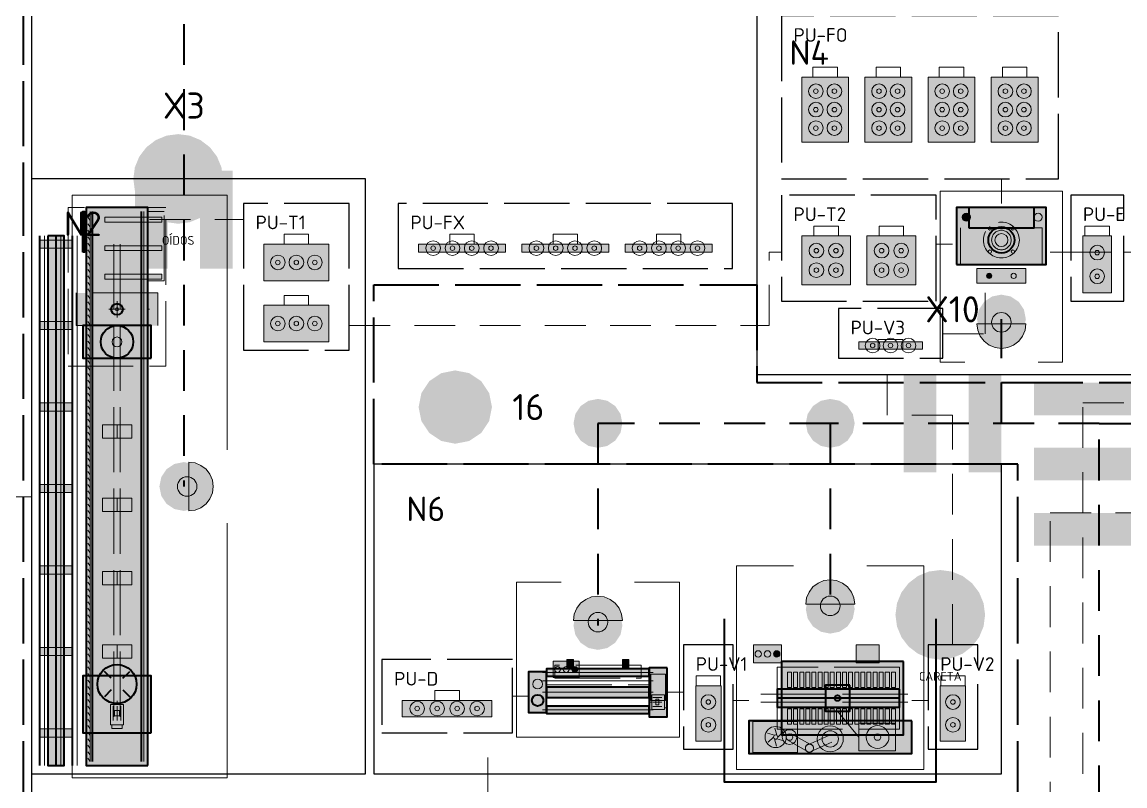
# Model space of a CAD drawing. Header units: millimetres. Extents: x 0 to 1189, y 0 to 841.
# Drawn here: x 357.9 to 425.6, y 630.2 to 677.1 of the extents above; entities that cross this region are included whole.
import ezdxf
from ezdxf.enums import TextEntityAlignment as Align

# ---------------------------------------------------------------- set-up
doc = ezdxf.new("R2010")
doc.units = ezdxf.units.MM
for name, pattern in [('FLUJO-TRAZOS', [4, 2.5, -1.5]), ('IRAM-E-TRAZOS', [5, 4, -1]), ('IRAM-F-TRAZO-PUNTO', [20, 15, -2, 1, -2])]:
    doc.linetypes.add(name, pattern=pattern)
for name, color, linetype, lineweight, true_color in [('A-AREA-TRABAJO', 30, 'CONTINUOUS', 13, 0xeb963c), ('A-EQUIPO', 30, 'CONTINUOUS', 35, 0xe67800), ('A-MAMPARA', 1, 'CONTINUOUS', 35, 0xc82828), ('A-PASILLO', 2, 'IRAM-E-TRAZOS', 35, 0xd7a500), ('A-PULMON', 6, 'IRAM-E-TRAZOS', 25, 0xdc00c8), ('A-SENDA', 2, 'CONTINUOUS', 25, 0xd7a500), ('A-ZONA-LOG', 5, 'IRAM-F-TRAZO-PUNTO', 25, 0x285ac8)]:
    doc.layers.add(name, color=color, linetype=linetype, lineweight=lineweight, true_color=true_color)
for name, color, linetype, lineweight in [('A-EJE', 1, 'IRAM-F-TRAZO-PUNTO', 18), ('A-EQUIPO-FINO', 8, 'CONTINUOUS', 13), ('A-EQUIPO-OCULTO', 8, 'IRAM-E-TRAZOS', 13), ('A-EQUIPO-RELLENO', 9, 'CONTINUOUS', 13), ('A-OPERARIO', 6, 'CONTINUOUS', 18), ('A-SECTOR', 1, 'CONTINUOUS', 25), ('A-SECTOR-TXT', 1, 'CONTINUOUS', 25), ('A-SEGURIDAD', 1, 'IRAM-E-TRAZOS', 18), ('A-TEXTO', 7, 'CONTINUOUS', 18), ('F-PERSONAL', 6, 'FLUJO-TRAZOS', 35), ('F-RET', 8, 'FLUJO-TRAZOS', 18), ('S-INCENDIO', 1, 'CONTINUOUS', 25), ('S-SENAL', 7, 'CONTINUOUS', 18)]:
    doc.layers.add(name, color=color, linetype=linetype, lineweight=lineweight)
doc.styles.add('ISO3098', font='isocpeur.ttf')

msp = doc.modelspace()

# ---------------------------------------------------------------- hatches: boundary and pattern name
at = {"layer": 'A-EQUIPO-RELLENO', "true_color": 0xfaf0fa}
h = msp.add_hatch(color=7, dxfattribs=at)
h.dxf.hatch_style = 1
h.paths.add_polyline_path([(405.75, 669.75), (408.625, 669.75), (408.625, 673.75), (405.75, 673.75)])
h = msp.add_hatch(color=7, dxfattribs=at)
h.dxf.hatch_style = 1
h.paths.add_polyline_path([(409.625, 669.75), (412.5, 669.75), (412.5, 673.75), (409.625, 673.75)])
h = msp.add_hatch(color=7, dxfattribs=at)
h.dxf.hatch_style = 1
h.paths.add_polyline_path([(413.5, 669.75), (416.375, 669.75), (416.375, 673.75), (413.5, 673.75)])
h = msp.add_hatch(color=7, dxfattribs=at)
h.dxf.hatch_style = 1
h.paths.add_polyline_path([(417.375, 669.75), (420.25, 669.75), (420.25, 673.75), (417.375, 673.75)])
at = {"layer": 'A-EQUIPO-RELLENO', "true_color": 0xeeeeee}
h = msp.add_hatch(color=7, dxfattribs=at)
h.dxf.hatch_style = 1
h.paths.add_polyline_path([(365.65, 631.5), (365.65, 665.75), (361.85, 665.75), (361.85, 631.5)])
h = msp.add_hatch(color=7, dxfattribs=at)
h.dxf.hatch_style = 1
h.paths.add_polyline_path([(415.25, 662.25), (420.75, 662.25), (420.75, 665.75), (415.25, 665.75)])
at = {"layer": 'A-EQUIPO-RELLENO', "true_color": 0xcdd0d4}
h = msp.add_hatch(color=7, dxfattribs=at)
h.dxf.hatch_style = 1
h.paths.add_polyline_path([(416, 664.5), (420, 664.5), (420, 665.75), (416, 665.75)])
h = msp.add_hatch(color=7, dxfattribs=at)
h.dxf.hatch_style = 1
h.paths.add_polyline_path([(361.65, 663), (361.65, 665.5), (361.75, 665.5), (361.75, 663)])
h = msp.add_hatch(color=7, dxfattribs=at)
h.dxf.hatch_style = 1
h.paths.add_polyline_path([(366.5, 664.85), (366.5, 665.15), (363, 665.15), (363, 664.85)])
at = {"layer": 'A-EQUIPO-RELLENO', "true_color": 0xffffff}
h = msp.add_hatch(color=7, dxfattribs=at)
h.dxf.hatch_style = 1
h.paths.add_polyline_path([(416.1, 665.15), (416.091, 665.215), (416.067, 665.275), (416.027, 665.327), (415.975, 665.367), (415.915, 665.391), (415.85, 665.4), (415.785, 665.391), (415.725, 665.367), (415.673, 665.327), (415.633, 665.275), (415.609, 665.215), (415.6, 665.15), (415.609, 665.085), (415.633, 665.025), (415.673, 664.973), (415.725, 664.933), (415.785, 664.909), (415.85, 664.9), (415.915, 664.909), (415.975, 664.933), (416.027, 664.973), (416.067, 665.025), (416.091, 665.085)])
at = {"layer": 'A-EQUIPO-RELLENO', "true_color": 0xcdd0d4}
h = msp.add_hatch(color=7, dxfattribs=at)
h.dxf.hatch_style = 1
h.paths.add_polyline_path([(359, 663.75), (359, 663.25), (361, 663.25), (361, 663.75)])
at = {"layer": 'A-EQUIPO-RELLENO', "true_color": 0x969ba0}
h = msp.add_hatch(color=7, dxfattribs=at)
h.dxf.hatch_style = 1
h.paths.add_polyline_path([(359.5, 664), (359.5, 631.5), (360.5, 631.5), (360.5, 664)])
at = {"layer": 'A-EQUIPO-RELLENO', "true_color": 0xfaf0fa}
h = msp.add_hatch(color=7, dxfattribs=at)
h.dxf.hatch_style = 1
h.paths.add_polyline_path([(405.75, 661), (408.75, 661), (408.75, 664), (405.75, 664)])
h = msp.add_hatch(color=7, dxfattribs=at)
h.dxf.hatch_style = 1
h.paths.add_polyline_path([(409.75, 661), (412.75, 661), (412.75, 664), (409.75, 664)])
h = msp.add_hatch(color=7, dxfattribs=at)
h.dxf.hatch_style = 1
h.paths.add_polyline_path([(423, 660.5), (424.75, 660.5), (424.75, 664), (423, 664)])
at = {"layer": 'A-EQUIPO-RELLENO', "true_color": 0xcdd0d4}
h = msp.add_hatch(color=7, dxfattribs=at)
h.dxf.hatch_style = 1
h.paths.add_polyline_path([(366.5, 663.1), (366.5, 663.4), (363, 663.4), (363, 663.1)])
at = {"layer": 'A-EQUIPO-RELLENO', "true_color": 0xfaf0fa}
h = msp.add_hatch(color=7, dxfattribs=at)
h.dxf.hatch_style = 1
h.paths.add_polyline_path([(372.75, 661.25), (376.75, 661.25), (376.75, 663.5), (372.75, 663.5)])
h = msp.add_hatch(color=7, dxfattribs=at)
h.dxf.hatch_style = 1
h.paths.add_polyline_path([(382.25, 663), (387.583, 663), (387.583, 663.5), (382.25, 663.5)])
h = msp.add_hatch(color=7, dxfattribs=at)
h.dxf.hatch_style = 1
h.paths.add_polyline_path([(388.583, 663), (393.917, 663), (393.917, 663.5), (388.583, 663.5)])
h = msp.add_hatch(color=7, dxfattribs=at)
h.dxf.hatch_style = 1
h.paths.add_polyline_path([(394.917, 663), (400.25, 663), (400.25, 663.5), (394.917, 663.5)])
at = {"layer": 'A-EQUIPO-RELLENO', "true_color": 0xcdd0d4}
h = msp.add_hatch(color=7, dxfattribs=at)
h.dxf.hatch_style = 1
h.paths.add_polyline_path([(366.5, 661.35), (366.5, 661.65), (363, 661.65), (363, 661.35)])
h = msp.add_hatch(color=7, dxfattribs=at)
h.dxf.hatch_style = 1
h.paths.add_polyline_path([(416.5, 661.1), (419.5, 661.1), (419.5, 662), (416.5, 662)])
at = {"layer": 'A-EQUIPO-RELLENO', "true_color": 0xdc2828}
h = msp.add_hatch(color=7, dxfattribs=at)
h.dxf.hatch_style = 1
h.paths.add_polyline_path([(417.412, 661.55), (417.406, 661.592), (417.39, 661.631), (417.365, 661.665), (417.331, 661.69), (417.292, 661.706), (417.25, 661.712), (417.208, 661.706), (417.169, 661.69), (417.135, 661.665), (417.11, 661.631), (417.094, 661.592), (417.088, 661.55), (417.094, 661.508), (417.11, 661.469), (417.135, 661.435), (417.169, 661.41), (417.208, 661.394), (417.25, 661.388), (417.292, 661.394), (417.331, 661.41), (417.365, 661.435), (417.39, 661.469), (417.406, 661.508)])
at = {"layer": 'A-EQUIPO-RELLENO', "true_color": 0xe2e7ee}
h = msp.add_hatch(color=7, dxfattribs=at)
h.dxf.hatch_style = 1
h.paths.add_polyline_path([(366.25, 658.5), (366.25, 660.5), (361.25, 660.5), (361.25, 658.5)])
at = {"layer": 'A-EQUIPO-RELLENO', "true_color": 0xfaf0fa}
h = msp.add_hatch(color=7, dxfattribs=at)
h.dxf.hatch_style = 1
h.paths.add_polyline_path([(372.75, 657.5), (376.75, 657.5), (376.75, 659.75), (372.75, 659.75)])
at = {"layer": 'A-EQUIPO-RELLENO', "true_color": 0xffffff}
h = msp.add_hatch(color=7, dxfattribs=at)
h.dxf.hatch_style = 1
h.paths.add_polyline_path([(418.6, 658.7), (418.58, 658.855), (418.52, 659), (418.424, 659.124), (418.3, 659.22), (418.155, 659.28), (418, 659.3), (417.845, 659.28), (417.7, 659.22), (417.576, 659.124), (417.48, 659), (417.42, 658.855), (417.4, 658.7), (417.42, 658.545), (417.48, 658.4), (417.576, 658.276), (417.7, 658.18), (417.845, 658.12), (418, 658.1), (418.155, 658.12), (418.3, 658.18), (418.424, 658.276), (418.52, 658.4), (418.58, 658.545)])
at = {"layer": 'A-EQUIPO-RELLENO', "true_color": 0xcdd0d4}
h = msp.add_hatch(color=7, dxfattribs=at)
h.dxf.hatch_style = 1
h.paths.add_polyline_path([(359, 658.75), (359, 658.25), (361, 658.25), (361, 658.75)])
h = msp.add_hatch(color=7, dxfattribs=at)
h.dxf.hatch_style = 1
h.paths.add_polyline_path([(365.85, 656.5), (365.85, 658.5), (361.65, 658.5), (361.65, 656.5)])
at = {"layer": 'A-EQUIPO-RELLENO', "true_color": 0xfae1f5}
h = msp.add_hatch(color=7, dxfattribs=at)
h.dxf.hatch_style = 1
h.paths.add_polyline_path([(416.5, 658.6), (416.551, 658.212), (416.701, 657.85), (416.939, 657.539), (417.25, 657.301), (417.612, 657.151), (418, 657.1), (418.388, 657.151), (418.75, 657.301), (419.061, 657.539), (419.299, 657.85), (419.449, 658.212), (419.5, 658.6), (416.5, 658.6)])
at = {"layer": 'A-EQUIPO-RELLENO', "true_color": 0xfaf0fa}
h = msp.add_hatch(color=7, dxfattribs=at)
h.dxf.hatch_style = 1
h.paths.add_polyline_path([(409.25, 657.5), (413.15, 657.5), (413.15, 657.05), (409.25, 657.05)])
at = {"layer": 'A-EQUIPO-RELLENO', "true_color": 0xcdd0d4}
h = msp.add_hatch(color=7, dxfattribs=at)
h.dxf.hatch_style = 1
h.paths.add_polyline_path([(359, 653.75), (359, 653.25), (361, 653.25), (361, 653.75)])
h = msp.add_hatch(color=7, dxfattribs=at)
h.dxf.hatch_style = 1
h.paths.add_polyline_path([(364.65, 651.6), (364.65, 652.4), (362.85, 652.4), (362.85, 651.6)])
at = {"layer": 'A-EQUIPO-RELLENO', "true_color": 0xfae1f5}
h = msp.add_hatch(color=7, dxfattribs=at)
h.dxf.hatch_style = 1
h.paths.add_polyline_path([(368.15, 647.125), (368.538, 647.176), (368.9, 647.326), (369.211, 647.564), (369.449, 647.875), (369.599, 648.237), (369.65, 648.625), (369.599, 649.013), (369.449, 649.375), (369.211, 649.686), (368.9, 649.924), (368.538, 650.074), (368.15, 650.125), (368.15, 647.125)])
at = {"layer": 'A-EQUIPO-RELLENO', "true_color": 0xffffff}
h = msp.add_hatch(color=7, dxfattribs=at)
h.dxf.hatch_style = 1
h.paths.add_polyline_path([(368.05, 649.225), (367.895, 649.205), (367.75, 649.145), (367.626, 649.049), (367.53, 648.925), (367.47, 648.78), (367.45, 648.625), (367.47, 648.47), (367.53, 648.325), (367.626, 648.201), (367.75, 648.105), (367.895, 648.045), (368.05, 648.025), (368.205, 648.045), (368.35, 648.105), (368.474, 648.201), (368.57, 648.325), (368.63, 648.47), (368.65, 648.625), (368.63, 648.78), (368.57, 648.925), (368.474, 649.049), (368.35, 649.145), (368.205, 649.205)])
at = {"layer": 'A-EQUIPO-RELLENO', "true_color": 0xcdd0d4}
h = msp.add_hatch(color=7, dxfattribs=at)
h.dxf.hatch_style = 1
h.paths.add_polyline_path([(359, 648.75), (359, 648.25), (361, 648.25), (361, 648.75)])
h = msp.add_hatch(color=7, dxfattribs=at)
h.dxf.hatch_style = 1
h.paths.add_polyline_path([(364.65, 647.1), (364.65, 647.9), (362.85, 647.9), (362.85, 647.1)])
h = msp.add_hatch(color=7, dxfattribs=at)
h.dxf.hatch_style = 1
h.paths.add_polyline_path([(359, 643.75), (359, 643.25), (361, 643.25), (361, 643.75)])
h = msp.add_hatch(color=7, dxfattribs=at)
h.dxf.hatch_style = 1
h.paths.add_polyline_path([(364.65, 642.6), (364.65, 643.4), (362.85, 643.4), (362.85, 642.6)])
at = {"layer": 'A-EQUIPO-RELLENO', "true_color": 0xfae1f5}
h = msp.add_hatch(color=7, dxfattribs=at)
h.dxf.hatch_style = 1
h.paths.add_polyline_path([(409, 641.4), (408.949, 641.788), (408.799, 642.15), (408.561, 642.461), (408.25, 642.699), (407.888, 642.849), (407.5, 642.9), (407.112, 642.849), (406.75, 642.699), (406.439, 642.461), (406.201, 642.15), (406.051, 641.788), (406, 641.4), (409, 641.4)])
h = msp.add_hatch(color=7, dxfattribs=at)
h.dxf.hatch_style = 1
h.paths.add_polyline_path([(394.75, 640.4), (394.699, 640.788), (394.549, 641.15), (394.311, 641.461), (394, 641.699), (393.638, 641.849), (393.25, 641.9), (392.862, 641.849), (392.5, 641.699), (392.189, 641.461), (391.951, 641.15), (391.801, 640.788), (391.75, 640.4), (394.75, 640.4)])
at = {"layer": 'A-EQUIPO-RELLENO', "true_color": 0xffffff}
h = msp.add_hatch(color=7, dxfattribs=at)
h.dxf.hatch_style = 1
h.paths.add_polyline_path([(406.9, 641.3), (406.92, 641.145), (406.98, 641), (407.076, 640.876), (407.2, 640.78), (407.345, 640.72), (407.5, 640.7), (407.655, 640.72), (407.8, 640.78), (407.924, 640.876), (408.02, 641), (408.08, 641.145), (408.1, 641.3), (408.08, 641.455), (408.02, 641.6), (407.924, 641.724), (407.8, 641.82), (407.655, 641.88), (407.5, 641.9), (407.345, 641.88), (407.2, 641.82), (407.076, 641.724), (406.98, 641.6), (406.92, 641.455)])
h = msp.add_hatch(color=7, dxfattribs=at)
h.dxf.hatch_style = 1
h.paths.add_polyline_path([(392.65, 640.3), (392.67, 640.145), (392.73, 640), (392.826, 639.876), (392.95, 639.78), (393.095, 639.72), (393.25, 639.7), (393.405, 639.72), (393.55, 639.78), (393.674, 639.876), (393.77, 640), (393.83, 640.145), (393.85, 640.3), (393.83, 640.455), (393.77, 640.6), (393.674, 640.724), (393.55, 640.82), (393.405, 640.88), (393.25, 640.9), (393.095, 640.88), (392.95, 640.82), (392.826, 640.724), (392.73, 640.6), (392.67, 640.455)])
at = {"layer": 'A-EQUIPO-RELLENO', "true_color": 0xcdd0d4}
h = msp.add_hatch(color=7, dxfattribs=at)
h.dxf.hatch_style = 1
h.paths.add_polyline_path([(359, 638.75), (359, 638.25), (361, 638.25), (361, 638.75)])
h = msp.add_hatch(color=7, dxfattribs=at)
h.dxf.hatch_style = 1
h.paths.add_polyline_path([(364.65, 638.1), (364.65, 638.9), (362.85, 638.9), (362.85, 638.1)])
h = msp.add_hatch(color=7, dxfattribs=at)
h.dxf.hatch_style = 1
h.paths.add_polyline_path([(404.5, 638.9), (402.8, 638.9), (402.8, 637.8), (404.5, 637.8)])
h = msp.add_hatch(color=7, dxfattribs=at)
h.dxf.hatch_style = 1
h.paths.add_polyline_path([(410.5, 638.9), (409.1, 638.9), (409.1, 637.8), (410.5, 637.8)])
h = msp.add_hatch(color=7, dxfattribs=at)
h.dxf.hatch_style = 1
h.paths.add_polyline_path([(391.75, 638), (391.35, 638), (391.35, 637.472), (391.75, 637.472)])
h = msp.add_hatch(color=7, dxfattribs=at)
h.dxf.hatch_style = 1
h.paths.add_polyline_path([(395.15, 638), (394.75, 638), (394.75, 637.472), (395.15, 637.472)])
at = {"layer": 'A-EQUIPO-RELLENO', "true_color": 0xdc2828}
h = msp.add_hatch(color=7, dxfattribs=at)
h.dxf.hatch_style = 1
h.paths.add_polyline_path([(404.019, 638.35), (404.025, 638.299), (404.045, 638.251), (404.077, 638.21), (404.118, 638.179), (404.165, 638.159), (404.217, 638.152), (404.268, 638.159), (404.316, 638.179), (404.357, 638.21), (404.388, 638.251), (404.408, 638.299), (404.415, 638.35), (404.408, 638.401), (404.388, 638.449), (404.357, 638.49), (404.316, 638.521), (404.268, 638.541), (404.217, 638.548), (404.165, 638.541), (404.118, 638.521), (404.077, 638.49), (404.045, 638.449), (404.025, 638.401)])
at = {"layer": 'A-EQUIPO-RELLENO', "true_color": 0xeeeeee}
h = msp.add_hatch(color=7, dxfattribs=at)
h.dxf.hatch_style = 1
h.paths.add_polyline_path([(396.395, 637.44), (390.105, 637.44), (390.105, 636.992), (396.395, 636.992)])
at = {"layer": 'A-EQUIPO-RELLENO', "true_color": 0xcdd0d4}
h = msp.add_hatch(color=7, dxfattribs=at)
h.dxf.hatch_style = 1
h.paths.add_polyline_path([(392.105, 637.9), (390.505, 637.9), (390.505, 636.9), (392.105, 636.9)])
at = {"layer": 'A-EQUIPO-RELLENO', "true_color": 0xdc2828}
h = msp.add_hatch(color=7, dxfattribs=at)
h.dxf.hatch_style = 1
h.paths.add_polyline_path([(391.658, 637.4), (391.664, 637.353), (391.682, 637.31), (391.711, 637.273), (391.748, 637.244), (391.792, 637.226), (391.838, 637.22), (391.885, 637.226), (391.928, 637.244), (391.966, 637.273), (391.994, 637.31), (392.012, 637.353), (392.018, 637.4), (392.012, 637.447), (391.994, 637.49), (391.966, 637.527), (391.928, 637.556), (391.885, 637.574), (391.838, 637.58), (391.792, 637.574), (391.748, 637.556), (391.711, 637.527), (391.682, 637.49), (391.664, 637.447)])
at = {"layer": 'A-EQUIPO-RELLENO', "true_color": 0xcdd0d4}
h = msp.add_hatch(color=7, dxfattribs=at)
h.dxf.hatch_style = 1
h.paths.add_polyline_path([(397.5, 637.5), (396.395, 637.5), (396.395, 634.5), (397.5, 634.5)])
at = {"layer": 'A-EQUIPO-RELLENO', "true_color": 0xeeeeee}
h = msp.add_hatch(color=7, dxfattribs=at)
h.dxf.hatch_style = 1
h.paths.add_polyline_path([(412, 637.89), (404.5, 637.89), (404.5, 633.39), (412, 633.39)])
at = {"layer": 'A-EQUIPO-RELLENO', "true_color": 0xcdd0d4}
h = msp.add_hatch(color=7, dxfattribs=at)
h.dxf.hatch_style = 1
h.paths.add_polyline_path([(365.85, 633.5), (365.85, 637), (361.65, 637), (361.65, 633.5)])
h = msp.add_hatch(color=7, dxfattribs=at)
h.dxf.hatch_style = 1
h.paths.add_polyline_path([(390.105, 637.25), (389, 637.25), (389, 634.75), (390.105, 634.75)])
at = {"layer": 'A-EQUIPO-RELLENO', "true_color": 0xeeeeee}
h = msp.add_hatch(color=7, dxfattribs=at)
h.dxf.hatch_style = 1
h.paths.add_polyline_path([(397.389, 637.1), (396.505, 637.1), (396.505, 635.5), (397.389, 635.5)])
at = {"layer": 'A-EQUIPO-RELLENO', "true_color": 0xe2e7ee}
h = msp.add_hatch(color=7, dxfattribs=at)
h.dxf.hatch_style = 1
h.paths.add_polyline_path([(396.395, 636.32), (390.105, 636.32), (390.105, 635.68), (396.395, 635.68)])
at = {"layer": 'A-EQUIPO-RELLENO', "true_color": 0xfaf0fa}
h = msp.add_hatch(color=7, dxfattribs=at)
h.dxf.hatch_style = 1
h.paths.add_polyline_path([(399.25, 633), (400.8, 633), (400.8, 636.4), (399.25, 636.4)])
at = {"layer": 'A-EQUIPO-RELLENO', "true_color": 0xe2e7ee}
h = msp.add_hatch(color=7, dxfattribs=at)
h.dxf.hatch_style = 1
h.paths.add_polyline_path([(411.75, 636.19), (404.25, 636.19), (404.25, 635.09), (411.75, 635.09)])
at = {"layer": 'A-EQUIPO-RELLENO', "true_color": 0xcdd0d4}
h = msp.add_hatch(color=7, dxfattribs=at)
h.dxf.hatch_style = 1
h.paths.add_polyline_path([(408.7, 636.44), (407.2, 636.44), (407.2, 634.84), (408.7, 634.84)])
at = {"layer": 'A-EQUIPO-RELLENO', "true_color": 0xfaf0fa}
h = msp.add_hatch(color=7, dxfattribs=at)
h.dxf.hatch_style = 1
h.paths.add_polyline_path([(414.25, 633), (415.8, 633), (415.8, 636.4), (414.25, 636.4)])
h = msp.add_hatch(color=7, dxfattribs=at)
h.dxf.hatch_style = 1
h.paths.add_polyline_path([(381.25, 634.5), (386.75, 634.5), (386.75, 635.5), (381.25, 635.5)])
at = {"layer": 'A-EQUIPO-RELLENO', "true_color": 0xcdd0d4}
h = msp.add_hatch(color=7, dxfattribs=at)
h.dxf.hatch_style = 1
h.paths.add_polyline_path([(397.334, 635.85), (396.561, 635.85), (396.561, 634.95), (397.334, 634.95)])
at = {"layer": 'A-EQUIPO-RELLENO', "true_color": 0xe6a06e}
h = msp.add_hatch(color=7, dxfattribs=at)
h.dxf.hatch_style = 1
h.paths.add_polyline_path([(411.75, 635.765), (404.25, 635.765), (404.25, 635.515), (411.75, 635.515)])
at = {"layer": 'A-EQUIPO-RELLENO', "true_color": 0xcdd0d4}
h = msp.add_hatch(color=7, dxfattribs=at)
h.dxf.hatch_style = 1
h.paths.add_polyline_path([(364.15, 634), (364.15, 635.25), (363.35, 635.25), (363.35, 634)])
at = {"layer": 'A-EQUIPO-RELLENO', "true_color": 0xeeeeee}
h = msp.add_hatch(color=7, dxfattribs=at)
h.dxf.hatch_style = 1
h.paths.add_polyline_path([(396.395, 635.136), (390.105, 635.136), (390.105, 634.688), (396.395, 634.688)])
at = {"layer": 'A-EQUIPO-RELLENO', "true_color": 0xcdd0d4}
h = msp.add_hatch(color=7, dxfattribs=at)
h.dxf.hatch_style = 1
h.paths.add_polyline_path([(412.5, 634.25), (402.5, 634.25), (402.5, 632.25), (412.5, 632.25)])
h = msp.add_hatch(color=7, dxfattribs=at)
h.dxf.hatch_style = 1
h.paths.add_polyline_path([(405.5, 634.2), (402.75, 634.2), (402.75, 632.3), (405.5, 632.3)])
at = {"layer": 'A-EQUIPO-RELLENO', "true_color": 0xeeeeee}
h = msp.add_hatch(color=7, dxfattribs=at)
h.dxf.hatch_style = 1
h.paths.add_polyline_path([(411.5, 634.1), (409.25, 634.1), (409.25, 632.4), (411.5, 632.4)])
at = {"layer": 'A-EQUIPO-RELLENO', "true_color": 0xcdd0d4}
h = msp.add_hatch(color=7, dxfattribs=at)
h.dxf.hatch_style = 1
h.paths.add_polyline_path([(359, 633.75), (359, 633.25), (361, 633.25), (361, 633.75)])
at = {"layer": 'A-SENDA', "true_color": 0xd7a500}
h = msp.add_hatch(color=7, dxfattribs=at)
h.dxf.hatch_style = 1
h.paths.add_polyline_path([(364.85, 662), (366.85, 662), (366.85, 668), (364.85, 668)])
h = msp.add_hatch(color=7, dxfattribs=at)
h.dxf.hatch_style = 1
h.paths.add_polyline_path([(368.85, 662), (370.85, 662), (370.85, 668), (368.85, 668)])
h = msp.add_hatch(color=7, dxfattribs=at)
h.dxf.hatch_style = 1
h.paths.add_polyline_path([(412, 649.5), (414, 649.5), (414, 655.5), (412, 655.5)])
h = msp.add_hatch(color=7, dxfattribs=at)
h.dxf.hatch_style = 1
h.paths.add_polyline_path([(416, 649.5), (418, 649.5), (418, 655.5), (416, 655.5)])
h = msp.add_hatch(color=7, dxfattribs=at)
h.dxf.hatch_style = 1
h.paths.add_polyline_path([(420, 653), (432, 653), (432, 655), (420, 655)])
h = msp.add_hatch(color=7, dxfattribs=at)
h.dxf.hatch_style = 1
h.paths.add_polyline_path([(420, 649), (432, 649), (432, 651), (420, 651)])
h = msp.add_hatch(color=7, dxfattribs=at)
h.dxf.hatch_style = 1
h.paths.add_polyline_path([(420, 645), (432, 645), (432, 647), (420, 647)])
at = {"layer": 'F-PERSONAL', "true_color": 0xc800aa}
h = msp.add_hatch(color=7, dxfattribs=at)
h.dxf.hatch_style = 1
h.paths.add_polyline_path([(419.5, 658.9), (419.386, 659.474), (419.061, 659.961), (418.574, 660.286), (418, 660.4), (417.426, 660.286), (416.939, 659.961), (416.614, 659.474), (416.5, 658.9), (416.614, 658.326), (416.939, 657.839), (417.426, 657.514), (418, 657.4), (418.574, 657.514), (419.061, 657.839), (419.386, 658.326)])
h = msp.add_hatch(color=7, dxfattribs=at)
h.dxf.hatch_style = 1
h.paths.add_polyline_path([(394.75, 652.5), (394.636, 653.074), (394.311, 653.561), (393.824, 653.886), (393.25, 654), (392.676, 653.886), (392.189, 653.561), (391.864, 653.074), (391.75, 652.5), (391.864, 651.926), (392.189, 651.439), (392.676, 651.114), (393.25, 651), (393.824, 651.114), (394.311, 651.439), (394.636, 651.926)])
h = msp.add_hatch(color=7, dxfattribs=at)
h.dxf.hatch_style = 1
h.paths.add_polyline_path([(409, 652.5), (408.886, 653.074), (408.561, 653.561), (408.074, 653.886), (407.5, 654), (406.926, 653.886), (406.439, 653.561), (406.114, 653.074), (406, 652.5), (406.114, 651.926), (406.439, 651.439), (406.926, 651.114), (407.5, 651), (408.074, 651.114), (408.561, 651.439), (408.886, 651.926)])
h = msp.add_hatch(color=7, dxfattribs=at)
h.dxf.hatch_style = 1
h.paths.add_polyline_path([(369.35, 648.625), (369.236, 649.199), (368.911, 649.686), (368.424, 650.011), (367.85, 650.125), (367.276, 650.011), (366.789, 649.686), (366.464, 649.199), (366.35, 648.625), (366.464, 648.051), (366.789, 647.564), (367.276, 647.239), (367.85, 647.125), (368.424, 647.239), (368.911, 647.564), (369.236, 648.051)])
h = msp.add_hatch(color=7, dxfattribs=at)
h.dxf.hatch_style = 1
h.paths.add_polyline_path([(409, 641.1), (408.886, 641.674), (408.561, 642.161), (408.074, 642.486), (407.5, 642.6), (406.926, 642.486), (406.439, 642.161), (406.114, 641.674), (406, 641.1), (406.114, 640.526), (406.439, 640.039), (406.926, 639.714), (407.5, 639.6), (408.074, 639.714), (408.561, 640.039), (408.886, 640.526)])
h = msp.add_hatch(color=7, dxfattribs=at)
h.dxf.hatch_style = 1
h.paths.add_polyline_path([(394.75, 640.1), (394.636, 640.674), (394.311, 641.161), (393.824, 641.486), (393.25, 641.6), (392.676, 641.486), (392.189, 641.161), (391.864, 640.674), (391.75, 640.1), (391.864, 639.526), (392.189, 639.039), (392.676, 638.714), (393.25, 638.6), (393.824, 638.714), (394.311, 639.039), (394.636, 639.526)])
at = {"layer": 'S-INCENDIO', "true_color": 0xd20000}
h = msp.add_hatch(color=7, dxfattribs=at)
h.dxf.hatch_style = 1
h.paths.add_polyline_path([(386.75, 653.5), (386.579, 654.361), (386.091, 655.091), (385.361, 655.579), (384.5, 655.75), (383.639, 655.579), (382.909, 655.091), (382.421, 654.361), (382.25, 653.5), (382.421, 652.639), (382.909, 651.909), (383.639, 651.421), (384.5, 651.25), (385.361, 651.421), (386.091, 651.909), (386.579, 652.639)])
at = {"layer": 'S-SENAL', "true_color": 0x005aaa}
h = msp.add_hatch(color=7, dxfattribs=at)
h.dxf.hatch_style = 1
h.paths.add_polyline_path([(370.25, 667.5), (370.156, 668.212), (369.882, 668.875), (369.445, 669.445), (368.875, 669.882), (368.212, 670.156), (367.5, 670.25), (366.788, 670.156), (366.125, 669.882), (365.555, 669.445), (365.118, 668.875), (364.844, 668.212), (364.75, 667.5), (364.844, 666.788), (365.118, 666.125), (365.555, 665.555), (366.125, 665.118), (366.788, 664.844), (367.5, 664.75), (368.212, 664.844), (368.875, 665.118), (369.445, 665.555), (369.882, 666.125), (370.156, 666.788)])
h = msp.add_hatch(color=7, dxfattribs=at)
h.dxf.hatch_style = 1
h.paths.add_polyline_path([(417, 640.75), (416.906, 641.462), (416.632, 642.125), (416.195, 642.695), (415.625, 643.132), (414.962, 643.406), (414.25, 643.5), (413.538, 643.406), (412.875, 643.132), (412.305, 642.695), (411.868, 642.125), (411.594, 641.462), (411.5, 640.75), (411.594, 640.038), (411.868, 639.375), (412.305, 638.805), (412.875, 638.368), (413.538, 638.094), (414.25, 638), (414.962, 638.094), (415.625, 638.368), (416.195, 638.805), (416.632, 639.375), (416.906, 640.038)])

# ---------------------------------------------------------------- linework, layer by layer
at = {"layer": 'A-AREA-TRABAJO'}
for p, q in [((370.5, 650.875), (370.5, 666.5)), ((414.25, 656.25), (415.75, 656.25)), ((420.25, 656.25), (421.75, 656.25)), ((370.5, 630.75), (370.5, 646.375)), ((405.25, 643.75), (401.75, 643.75)), ((413.25, 643.75), (409.75, 643.75)), ((391, 642.75), (388.25, 642.75)), ((398.25, 642.75), (395.5, 642.75))]:
    msp.add_line(p, q, dxfattribs=at)
for points in [[(370.5, 630.75), (361, 630.75), (361, 666.5), (370.5, 666.5)], [(414.25, 656.25), (414.25, 666.75), (421.75, 666.75), (421.75, 656.25)], [(413.25, 643.75), (413.25, 631.25), (401.75, 631.25), (401.75, 643.75)], [(398.25, 642.75), (398.25, 633.25), (388.25, 633.25), (388.25, 642.75)]]:
    msp.add_lwpolyline(points, dxfattribs=at)
at = {"layer": 'A-EJE'}
for p, q in [((396.645, 637.216), (389.855, 637.216)), ((396.645, 636.704), (389.855, 636.704)), ((396.645, 636), (389.855, 636)), ((396.645, 634.912), (389.855, 634.912))]:
    msp.add_line(p, q, dxfattribs=at)
at = {"layer": 'A-EQUIPO'}
for p, q in [((362.25, 631.75), (362.25, 665.5)), ((365.25, 631.75), (365.25, 665.5)), ((359, 664), (359, 631.5)), ((360, 664), (360, 631.5)), ((360, 664), (360, 631.5)), ((361, 664), (361, 631.5)), ((363.396, 636.854), (362.972, 637.278)), ((364.104, 636.854), (364.528, 637.278)), ((363.396, 636.146), (362.972, 635.722)), ((364.104, 636.146), (364.528, 635.722)), ((411.75, 635.64), (404.25, 635.64))]:
    msp.add_line(p, q, dxfattribs=at)
for points in [[(365.65, 631.5), (365.65, 665.75), (361.85, 665.75), (361.85, 631.5)], [(415.25, 662.25), (420.75, 662.25), (420.75, 665.75), (415.25, 665.75)], [(416, 664.5), (420, 664.5), (420, 665.75), (416, 665.75)], [(361.65, 663), (361.65, 665.5), (361.75, 665.5), (361.75, 663)], [(359.5, 664), (359.5, 631.5), (360.5, 631.5), (360.5, 664)], [(365.85, 656.5), (365.85, 658.5), (361.65, 658.5), (361.65, 656.5)], [(396.395, 637.44), (390.105, 637.44), (390.105, 636.992), (396.395, 636.992)], [(397.5, 637.5), (396.395, 637.5), (396.395, 634.5), (397.5, 634.5)], [(412, 637.89), (404.5, 637.89), (404.5, 633.39), (412, 633.39)], [(365.85, 633.5), (365.85, 637), (361.65, 637), (361.65, 633.5)], [(390.105, 637.25), (389, 637.25), (389, 634.75), (390.105, 634.75)], [(396.395, 636.32), (390.105, 636.32), (390.105, 635.68), (396.395, 635.68)], [(411.75, 636.19), (404.25, 636.19), (404.25, 635.09), (411.75, 635.09)], [(408.7, 636.44), (407.2, 636.44), (407.2, 634.84), (408.7, 634.84)], [(396.395, 635.136), (390.105, 635.136), (390.105, 634.688), (396.395, 634.688)], [(412.5, 634.25), (402.5, 634.25), (402.5, 632.25), (412.5, 632.25)]]:
    msp.add_lwpolyline(points, close=True, dxfattribs=at)
for centre, radius in [((418, 663.75), 0.8), ((363.75, 659.5), 0.35), ((363.75, 657.5), 1), ((363.75, 636.5), 1.2), ((389.553, 635.5), 0.35), ((407.95, 635.64), 0.175)]:
    msp.add_circle(centre, radius, dxfattribs=at)
at = {"layer": 'A-EQUIPO-FINO'}
for p, q in [((361.65, 663), (361.75, 665.5)), ((362.1, 664.95), (361.95, 665.15)), ((362.1, 631.75), (362.1, 665.5)), ((365.4, 631.75), (365.4, 665.5)), ((415.655, 665.15), (415.6, 665.15)), ((415.712, 665.288), (415.673, 665.327)), ((415.85, 665.345), (415.85, 665.4)), ((415.85, 665.15), (416.025, 665.275)), ((415.988, 665.288), (416.027, 665.327)), ((416.045, 665.15), (416.1, 665.15)), ((362.1, 664.55), (361.95, 664.75)), ((362.1, 664.15), (361.95, 664.35)), ((415.712, 665.012), (415.673, 664.973)), ((415.988, 665.012), (416.027, 664.973)), ((359.3, 664), (359.3, 631.5)), ((360.3, 664), (360.3, 631.5)), ((360.3, 664), (360.3, 631.5)), ((361.3, 664), (361.3, 631.5)), ((362.1, 663.75), (361.95, 663.95)), ((362.1, 663.35), (361.95, 663.55)), ((362.1, 662.95), (361.95, 663.15)), ((362.1, 662.55), (361.95, 662.75)), ((362.1, 662.15), (361.95, 662.35)), ((362.1, 661.75), (361.95, 661.95)), ((362.1, 661.35), (361.95, 661.55)), ((362.1, 660.95), (361.95, 661.15)), ((362.1, 660.55), (361.95, 660.75)), ((362.1, 660.15), (361.95, 660.35)), ((362.1, 659.75), (361.95, 659.95)), ((363.75, 659), (363.75, 660)), ((362.1, 659.35), (361.95, 659.55)), ((362.1, 658.95), (361.95, 659.15)), ((364.25, 659.5), (363.25, 659.5)), ((362.1, 658.55), (361.95, 658.75)), ((362.1, 658.15), (361.95, 658.35)), ((362.1, 657.75), (361.95, 657.95)), ((362.1, 657.35), (361.95, 657.55)), ((362.1, 656.95), (361.95, 657.15)), ((362.1, 656.55), (361.95, 656.75)), ((362.1, 656.15), (361.95, 656.35)), ((362.1, 655.75), (361.95, 655.95)), ((362.1, 655.35), (361.95, 655.55)), ((362.1, 654.95), (361.95, 655.15)), ((362.1, 654.55), (361.95, 654.75)), ((362.1, 654.15), (361.95, 654.35)), ((362.1, 653.75), (361.95, 653.95)), ((362.1, 653.35), (361.95, 653.55)), ((362.1, 652.95), (361.95, 653.15)), ((362.1, 652.55), (361.95, 652.75)), ((362.1, 652.15), (361.95, 652.35)), ((363.75, 651.6), (363.75, 652.4)), ((362.1, 651.75), (361.95, 651.95)), ((362.1, 651.35), (361.95, 651.55)), ((362.1, 650.95), (361.95, 651.15)), ((362.1, 650.55), (361.95, 650.75)), ((362.1, 650.15), (361.95, 650.35)), ((362.1, 649.75), (361.95, 649.95)), ((362.1, 649.35), (361.95, 649.55)), ((362.1, 648.95), (361.95, 649.15)), ((362.1, 648.55), (361.95, 648.75)), ((362.1, 648.15), (361.95, 648.35)), ((362.1, 647.75), (361.95, 647.95)), ((362.1, 647.35), (361.95, 647.55)), ((363.75, 647.1), (363.75, 647.9)), ((362.1, 646.95), (361.95, 647.15)), ((362.1, 646.55), (361.95, 646.75)), ((362.1, 646.15), (361.95, 646.35)), ((362.1, 645.75), (361.95, 645.95)), ((362.1, 645.35), (361.95, 645.55)), ((362.1, 644.95), (361.95, 645.15)), ((362.1, 644.55), (361.95, 644.75)), ((362.1, 644.15), (361.95, 644.35)), ((362.1, 643.75), (361.95, 643.95)), ((362.1, 643.35), (361.95, 643.55)), ((363.75, 642.6), (363.75, 643.4)), ((362.1, 642.95), (361.95, 643.15)), ((362.1, 642.55), (361.95, 642.75)), ((362.1, 642.15), (361.95, 642.35)), ((362.1, 641.75), (361.95, 641.95)), ((362.1, 641.35), (361.95, 641.55)), ((362.1, 640.95), (361.95, 641.15)), ((362.1, 640.55), (361.95, 640.75)), ((362.1, 640.15), (361.95, 640.35)), ((362.1, 639.75), (361.95, 639.95)), ((362.1, 639.35), (361.95, 639.55)), ((362.1, 638.95), (361.95, 639.15)), ((362.1, 638.55), (361.95, 638.75)), ((363.75, 638.1), (363.75, 638.9)), ((362.1, 638.15), (361.95, 638.35)), ((362.1, 637.75), (361.95, 637.95)), ((362.1, 637.35), (361.95, 637.55)), ((362.1, 636.95), (361.95, 637.15)), ((362.1, 636.55), (361.95, 636.75)), ((362.1, 636.15), (361.95, 636.35)), ((362.1, 635.75), (361.95, 635.95)), ((362.1, 635.35), (361.95, 635.55)), ((363.75, 635.25), (363.75, 635.475)), ((396.561, 635.4), (396.422, 635.4)), ((397.164, 635.67), (396.623, 635.67)), ((397.164, 635.4), (396.623, 635.4)), ((408.3, 635.64), (407.6, 635.64)), ((362.1, 634.95), (361.95, 635.15)), ((362.1, 634.55), (361.95, 634.75)), ((363.51, 634.275), (363.51, 635.15)), ((363.75, 634.275), (363.75, 635.15)), ((363.99, 634.275), (363.99, 635.15)), ((397.164, 635.13), (396.623, 635.13)), ((362.1, 634.15), (361.95, 634.35)), ((362.1, 633.75), (361.95, 633.95)), ((362.1, 633.35), (361.95, 633.55)), ((362.1, 632.95), (361.95, 633.15)), ((362.1, 632.55), (361.95, 632.75)), ((362.1, 632.15), (361.95, 632.35)), ((362.1, 631.75), (361.95, 631.95))]:
    msp.add_line(p, q, dxfattribs=at)
for points in [[(366.5, 664.85), (366.5, 665.15), (363, 665.15), (363, 664.85)], [(359, 663.75), (359, 663.25), (361, 663.25), (361, 663.75)], [(366.5, 663.1), (366.5, 663.4), (363, 663.4), (363, 663.1)], [(366.5, 661.35), (366.5, 661.65), (363, 661.65), (363, 661.35)], [(416.5, 661.1), (419.5, 661.1), (419.5, 662), (416.5, 662)], [(359, 658.75), (359, 658.25), (361, 658.25), (361, 658.75)], [(359, 653.75), (359, 653.25), (361, 653.25), (361, 653.75)], [(364.65, 651.6), (364.65, 652.4), (362.85, 652.4), (362.85, 651.6)], [(359, 648.75), (359, 648.25), (361, 648.25), (361, 648.75)], [(364.65, 647.1), (364.65, 647.9), (362.85, 647.9), (362.85, 647.1)], [(359, 643.75), (359, 643.25), (361, 643.25), (361, 643.75)], [(364.65, 642.6), (364.65, 643.4), (362.85, 643.4), (362.85, 642.6)], [(359, 638.75), (359, 638.25), (361, 638.25), (361, 638.75)], [(364.65, 638.1), (364.65, 638.9), (362.85, 638.9), (362.85, 638.1)], [(404.5, 638.9), (402.8, 638.9), (402.8, 637.8), (404.5, 637.8)], [(410.5, 638.9), (409.1, 638.9), (409.1, 637.8), (410.5, 637.8)], [(391.75, 638), (391.35, 638), (391.35, 637.472), (391.75, 637.472)], [(395.15, 638), (394.75, 638), (394.75, 637.472), (395.15, 637.472)], [(392.105, 637.9), (390.505, 637.9), (390.505, 636.9), (392.105, 636.9)], [(397.389, 637.1), (396.505, 637.1), (396.505, 635.5), (397.389, 635.5)], [(405.125, 637.24), (404.875, 637.24), (404.875, 636.29), (405.125, 636.29)], [(405.5, 637.24), (405.25, 637.24), (405.25, 636.29), (405.5, 636.29)], [(405.875, 637.24), (405.625, 637.24), (405.625, 636.29), (405.875, 636.29)], [(406.25, 637.24), (406, 637.24), (406, 636.29), (406.25, 636.29)], [(406.625, 637.24), (406.375, 637.24), (406.375, 636.29), (406.625, 636.29)], [(407, 637.24), (406.75, 637.24), (406.75, 636.29), (407, 636.29)], [(407.375, 637.24), (407.125, 637.24), (407.125, 636.29), (407.375, 636.29)], [(407.75, 637.24), (407.5, 637.24), (407.5, 636.29), (407.75, 636.29)], [(408.125, 637.24), (407.875, 637.24), (407.875, 636.29), (408.125, 636.29)], [(408.5, 637.24), (408.25, 637.24), (408.25, 636.29), (408.5, 636.29)], [(408.875, 637.24), (408.625, 637.24), (408.625, 636.29), (408.875, 636.29)], [(409.25, 637.24), (409, 637.24), (409, 636.29), (409.25, 636.29)], [(409.625, 637.24), (409.375, 637.24), (409.375, 636.29), (409.625, 636.29)], [(410, 637.24), (409.75, 637.24), (409.75, 636.29), (410, 636.29)], [(410.375, 637.24), (410.125, 637.24), (410.125, 636.29), (410.375, 636.29)], [(410.75, 637.24), (410.5, 637.24), (410.5, 636.29), (410.75, 636.29)], [(411.125, 637.24), (410.875, 637.24), (410.875, 636.29), (411.125, 636.29)], [(411.5, 637.24), (411.25, 637.24), (411.25, 636.29), (411.5, 636.29)], [(397.334, 635.85), (396.561, 635.85), (396.561, 634.95), (397.334, 634.95)], [(396.986, 635.58), (396.793, 635.58), (396.793, 635.22), (396.986, 635.22)], [(397.473, 635.76), (397.334, 635.76), (397.334, 635.04), (397.473, 635.04)], [(364.15, 634), (364.15, 635.25), (363.35, 635.25), (363.35, 634)], [(363.91, 634.562), (363.91, 634.875), (363.59, 634.875), (363.59, 634.562)], [(405.125, 634.99), (404.875, 634.99), (404.875, 634.04), (405.125, 634.04)], [(405.5, 634.99), (405.25, 634.99), (405.25, 634.04), (405.5, 634.04)], [(405.875, 634.99), (405.625, 634.99), (405.625, 634.04), (405.875, 634.04)], [(406.25, 634.99), (406, 634.99), (406, 634.04), (406.25, 634.04)], [(406.625, 634.99), (406.375, 634.99), (406.375, 634.04), (406.625, 634.04)], [(407, 634.99), (406.75, 634.99), (406.75, 634.04), (407, 634.04)], [(407.375, 634.99), (407.125, 634.99), (407.125, 634.04), (407.375, 634.04)], [(407.75, 634.99), (407.5, 634.99), (407.5, 634.04), (407.75, 634.04)], [(408.125, 634.99), (407.875, 634.99), (407.875, 634.04), (408.125, 634.04)], [(408.5, 634.99), (408.25, 634.99), (408.25, 634.04), (408.5, 634.04)], [(408.875, 634.99), (408.625, 634.99), (408.625, 634.04), (408.875, 634.04)], [(409.25, 634.99), (409, 634.99), (409, 634.04), (409.25, 634.04)], [(409.625, 634.99), (409.375, 634.99), (409.375, 634.04), (409.625, 634.04)], [(410, 634.99), (409.75, 634.99), (409.75, 634.04), (410, 634.04)], [(410.375, 634.99), (410.125, 634.99), (410.125, 634.04), (410.375, 634.04)], [(410.75, 634.99), (410.5, 634.99), (410.5, 634.04), (410.75, 634.04)], [(411.125, 634.99), (410.875, 634.99), (410.875, 634.04), (411.125, 634.04)], [(411.5, 634.99), (411.25, 634.99), (411.25, 634.04), (411.5, 634.04)], [(364.07, 633.775), (364.07, 634), (363.43, 634), (363.43, 633.775)], [(405.5, 634.2), (402.75, 634.2), (402.75, 632.3), (405.5, 632.3)], [(411.5, 634.1), (409.25, 634.1), (409.25, 632.4), (411.5, 632.4)], [(359, 633.75), (359, 633.25), (361, 633.25), (361, 633.75)]]:
    msp.add_lwpolyline(points, close=True, dxfattribs=at)
for points in [[(404.085, 633.363), (403.649, 633.483)], [(404.02, 633.25), (403.697, 632.933)], [(404.215, 633.363), (404.102, 633.8)], [(404.28, 633.25), (404.603, 633.567)], [(404.085, 633.137), (404.198, 632.7)], [(404.215, 633.137), (404.651, 633.017)]]:
    msp.add_lwpolyline(points, dxfattribs=at)
for centre, radius in [((406.619, 672.883), 0.45), ((407.756, 672.883), 0.45), ((410.494, 672.883), 0.45), ((411.631, 672.883), 0.45), ((414.369, 672.883), 0.45), ((415.506, 672.883), 0.45), ((418.244, 672.883), 0.45), ((419.381, 672.883), 0.45), ((406.619, 672.883), 0.14), ((407.756, 672.883), 0.14), ((410.494, 672.883), 0.14), ((411.631, 672.883), 0.14), ((414.369, 672.883), 0.14), ((415.506, 672.883), 0.14), ((418.244, 672.883), 0.14), ((419.381, 672.883), 0.14), ((406.619, 671.75), 0.45), ((406.619, 671.75), 0.14), ((407.756, 671.75), 0.45), ((407.756, 671.75), 0.14), ((410.494, 671.75), 0.45), ((410.494, 671.75), 0.14), ((411.631, 671.75), 0.45), ((411.631, 671.75), 0.14), ((414.369, 671.75), 0.45), ((414.369, 671.75), 0.14), ((415.506, 671.75), 0.45), ((415.506, 671.75), 0.14), ((418.244, 671.75), 0.45), ((418.244, 671.75), 0.14), ((419.381, 671.75), 0.45), ((419.381, 671.75), 0.14), ((406.619, 670.617), 0.45), ((406.619, 670.617), 0.14), ((407.756, 670.617), 0.45), ((407.756, 670.617), 0.14), ((410.494, 670.617), 0.45), ((410.494, 670.617), 0.14), ((411.631, 670.617), 0.45), ((411.631, 670.617), 0.14), ((414.369, 670.617), 0.45), ((414.369, 670.617), 0.14), ((415.506, 670.617), 0.45), ((415.506, 670.617), 0.14), ((418.244, 670.617), 0.45), ((418.244, 670.617), 0.14), ((419.381, 670.617), 0.45), ((419.381, 670.617), 0.14), ((415.85, 665.15), 0.25), ((420.25, 665.15), 0.25), ((417.293, 664.457), 0.1), ((418.707, 664.457), 0.1), ((383.142, 663.25), 0.45), ((384.325, 663.25), 0.45), ((385.508, 663.25), 0.45), ((386.692, 663.25), 0.45), ((389.475, 663.25), 0.45), ((390.658, 663.25), 0.45), ((391.842, 663.25), 0.45), ((393.025, 663.25), 0.45), ((395.808, 663.25), 0.45), ((396.992, 663.25), 0.45), ((398.175, 663.25), 0.45), ((399.358, 663.25), 0.45), ((418, 663.75), 0.4), ((383.142, 663.25), 0.14), ((384.325, 663.25), 0.14), ((385.508, 663.25), 0.14), ((386.692, 663.25), 0.14), ((389.475, 663.25), 0.14), ((390.658, 663.25), 0.14), ((391.842, 663.25), 0.14), ((393.025, 663.25), 0.14), ((395.808, 663.25), 0.14), ((396.992, 663.25), 0.14), ((398.175, 663.25), 0.14), ((399.358, 663.25), 0.14), ((406.65, 663.1), 0.45), ((406.65, 663.1), 0.14), ((407.85, 663.1), 0.45), ((407.85, 663.1), 0.14), ((410.65, 663.1), 0.45), ((410.65, 663.1), 0.14), ((411.85, 663.1), 0.45), ((411.85, 663.1), 0.14), ((417.293, 663.043), 0.1), ((418.707, 663.043), 0.1), ((423.875, 662.975), 0.45), ((423.875, 662.975), 0.14), ((373.617, 662.375), 0.45), ((373.617, 662.375), 0.14), ((374.75, 662.375), 0.45), ((374.75, 662.375), 0.14), ((375.883, 662.375), 0.45), ((375.883, 662.375), 0.14), ((406.65, 661.9), 0.45), ((407.85, 661.9), 0.45), ((410.65, 661.9), 0.45), ((411.85, 661.9), 0.45), ((406.65, 661.9), 0.14), ((407.85, 661.9), 0.14), ((410.65, 661.9), 0.14), ((411.85, 661.9), 0.14), ((417.25, 661.55), 0.162), ((418.75, 661.55), 0.162), ((423.875, 661.525), 0.45), ((423.875, 661.525), 0.14), ((363.75, 659.5), 0.1), ((373.617, 658.625), 0.45), ((374.75, 658.625), 0.45), ((375.883, 658.625), 0.45), ((373.617, 658.625), 0.14), ((374.75, 658.625), 0.14), ((375.883, 658.625), 0.14), ((363.75, 657.5), 0.3), ((410.1, 657.275), 0.45), ((411.2, 657.275), 0.45), ((412.3, 657.275), 0.45), ((410.1, 657.275), 0.14), ((411.2, 657.275), 0.14), ((412.3, 657.275), 0.14), ((403.083, 638.35), 0.198), ((403.65, 638.35), 0.198), ((404.217, 638.35), 0.198), ((390.772, 637.4), 0.18), ((391.305, 637.4), 0.18), ((391.838, 637.4), 0.18), ((389.553, 636.5), 0.3), ((382.163, 635), 0.45), ((383.388, 635), 0.45), ((384.613, 635), 0.45), ((385.838, 635), 0.45), ((400.025, 635.4), 0.45), ((400.025, 635.4), 0.14), ((415.025, 635.4), 0.45), ((415.025, 635.4), 0.14), ((382.163, 635), 0.14), ((383.388, 635), 0.14), ((384.613, 635), 0.14), ((385.838, 635), 0.14), ((400.025, 634), 0.45), ((400.025, 634), 0.14), ((407.5, 633.14), 0.8), ((410.4, 633.25), 0.7), ((415.025, 634), 0.45), ((415.025, 634), 0.14), ((404.15, 633.25), 0.65), ((404.15, 633.25), 0.13), ((405, 633.25), 0.45), ((405, 633.25), 0.2), ((407.5, 633.14), 0.5), ((410.4, 633.25), 0.2)]:
    msp.add_circle(centre, radius, dxfattribs=at)
at = {"layer": 'A-EQUIPO-OCULTO'}
for p, q in [((363.55, 634.5), (363.55, 664.25)), ((363.95, 634.5), (363.95, 664.25)), ((365.65, 659.5), (365.75, 659.5)), ((412.25, 635.89), (402.75, 635.89)), ((412.25, 635.39), (402.75, 635.39)), ((409.25, 633.25), (407.95, 634.84)), ((405.109, 633.447), (406.332, 632.767)), ((406.131, 632.775), (407.408, 633.345)), ((404.891, 633.053), (406.113, 632.373)), ((406.314, 632.365), (407.592, 632.935))]:
    msp.add_line(p, q, dxfattribs=at)
for points in [[(366.65, 661.25), (366.65, 665.5), (365.65, 665.5), (365.65, 661.25)], [(366.25, 658.5), (366.25, 660.5), (361.25, 660.5), (361.25, 658.5)], [(395.895, 637.664), (390.605, 637.664), (390.605, 636.864), (395.895, 636.864)], [(411.75, 637.54), (404.25, 637.54), (404.25, 636.24), (411.75, 636.24)], [(396.395, 636.96), (390.105, 636.96), (390.105, 636.448), (396.395, 636.448)], [(411.75, 635.04), (404.25, 635.04), (404.25, 633.74), (411.75, 633.74)]]:
    msp.add_lwpolyline(points, close=True, dxfattribs=at)
for centre, radius in [((418, 663.75), 1.1), ((418, 663.75), 0.6), ((406.223, 632.57), 0.25)]:
    msp.add_circle(centre, radius, dxfattribs=at)
at = {"layer": 'A-MAMPARA'}
msp.add_lwpolyline([(401, 640.5), (401, 630.5), (414, 630.5), (414, 640.5)], dxfattribs=at)
at = {"layer": 'A-OPERARIO'}
for p, q in [((406.438, 673.75), (406.438, 674.35)), ((406.438, 674.35), (407.938, 674.35)), ((407.938, 673.75), (407.938, 674.35)), ((410.312, 673.75), (410.312, 674.35)), ((410.312, 674.35), (411.812, 674.35)), ((411.812, 673.75), (411.812, 674.35)), ((414.188, 673.75), (414.188, 674.35)), ((414.188, 674.35), (415.687, 674.35)), ((415.687, 673.75), (415.687, 674.35)), ((418.062, 673.75), (418.062, 674.35)), ((418.062, 674.35), (419.562, 674.35)), ((419.562, 673.75), (419.562, 674.35)), ((406.5, 664), (406.5, 664.6)), ((406.5, 664.6), (408, 664.6)), ((408, 664), (408, 664.6)), ((410.5, 664), (410.5, 664.6)), ((410.5, 664.6), (412, 664.6)), ((412, 664), (412, 664.6)), ((423.125, 664), (423.125, 664.6)), ((423.125, 664.6), (424.625, 664.6)), ((424.625, 664), (424.625, 664.6)), ((374, 663.5), (374, 664.1)), ((374, 664.1), (375.5, 664.1)), ((375.5, 663.5), (375.5, 664.1)), ((384.167, 663.5), (384.167, 664.1)), ((384.167, 664.1), (385.667, 664.1)), ((385.667, 663.5), (385.667, 664.1)), ((390.5, 663.5), (390.5, 664.1)), ((390.5, 664.1), (392, 664.1)), ((392, 663.5), (392, 664.1)), ((396.833, 663.5), (396.833, 664.1)), ((396.833, 664.1), (398.333, 664.1)), ((398.333, 663.5), (398.333, 664.1)), ((374, 659.75), (374, 660.35)), ((374, 660.35), (375.5, 660.35)), ((375.5, 659.75), (375.5, 660.35)), ((410.45, 657.05), (410.45, 657.65)), ((410.45, 657.65), (411.95, 657.65)), ((411.95, 657.05), (411.95, 657.65)), ((399.275, 636.4), (399.275, 637)), ((399.275, 637), (400.775, 637)), ((400.775, 636.4), (400.775, 637)), ((414.275, 636.4), (414.275, 637)), ((414.275, 637), (415.775, 637)), ((415.775, 636.4), (415.775, 637)), ((383.25, 635.5), (383.25, 636.1)), ((383.25, 636.1), (384.75, 636.1)), ((384.75, 635.5), (384.75, 636.1))]:
    msp.add_line(p, q, dxfattribs=at)
for points in [[(405.75, 669.75), (408.625, 669.75), (408.625, 673.75), (405.75, 673.75)], [(409.625, 669.75), (412.5, 669.75), (412.5, 673.75), (409.625, 673.75)], [(413.5, 669.75), (416.375, 669.75), (416.375, 673.75), (413.5, 673.75)], [(417.375, 669.75), (420.25, 669.75), (420.25, 673.75), (417.375, 673.75)], [(405.75, 661), (408.75, 661), (408.75, 664), (405.75, 664)], [(409.75, 661), (412.75, 661), (412.75, 664), (409.75, 664)], [(423, 660.5), (424.75, 660.5), (424.75, 664), (423, 664)], [(372.75, 661.25), (376.75, 661.25), (376.75, 663.5), (372.75, 663.5)], [(382.25, 663), (387.583, 663), (387.583, 663.5), (382.25, 663.5)], [(388.583, 663), (393.917, 663), (393.917, 663.5), (388.583, 663.5)], [(394.917, 663), (400.25, 663), (400.25, 663.5), (394.917, 663.5)], [(372.75, 657.5), (376.75, 657.5), (376.75, 659.75), (372.75, 659.75)], [(416.5, 658.6), (416.551, 658.212), (416.701, 657.85), (416.939, 657.539), (417.25, 657.301), (417.612, 657.151), (418, 657.1), (418.388, 657.151), (418.75, 657.301), (419.061, 657.539), (419.299, 657.85), (419.449, 658.212), (419.5, 658.6)], [(409.25, 657.5), (413.15, 657.5), (413.15, 657.05), (409.25, 657.05)], [(368.15, 647.125), (368.538, 647.176), (368.9, 647.326), (369.211, 647.564), (369.449, 647.875), (369.599, 648.237), (369.65, 648.625), (369.599, 649.013), (369.449, 649.375), (369.211, 649.686), (368.9, 649.924), (368.538, 650.074), (368.15, 650.125)], [(409, 641.4), (408.949, 641.788), (408.799, 642.15), (408.561, 642.461), (408.25, 642.699), (407.888, 642.849), (407.5, 642.9), (407.112, 642.849), (406.75, 642.699), (406.439, 642.461), (406.201, 642.15), (406.051, 641.788), (406, 641.4)], [(394.75, 640.4), (394.699, 640.788), (394.549, 641.15), (394.311, 641.461), (394, 641.699), (393.638, 641.849), (393.25, 641.9), (392.862, 641.849), (392.5, 641.699), (392.189, 641.461), (391.951, 641.15), (391.801, 640.788), (391.75, 640.4)], [(399.25, 633), (400.8, 633), (400.8, 636.4), (399.25, 636.4)], [(414.25, 633), (415.8, 633), (415.8, 636.4), (414.25, 636.4)], [(381.25, 634.5), (386.75, 634.5), (386.75, 635.5), (381.25, 635.5)]]:
    msp.add_lwpolyline(points, close=True, dxfattribs=at)
for centre in [(418, 658.7), (368.05, 648.625), (407.5, 641.3), (393.25, 640.3)]:
    msp.add_circle(centre, 0.6, dxfattribs=at)
at = {"layer": 'A-PASILLO'}
for p, q in [((358, 678.5), (358, 668)), ((358, 668), (358, 604)), ((379.5, 655), (379.5, 661)), ((379.5, 661), (403, 661)), ((403, 661), (403, 655)), ((379.5, 650), (379.5, 655)), ((403, 655), (419, 655)), ((419, 655), (426, 655)), ((419, 650), (379.5, 650)), ((419, 604), (419, 650))]:
    msp.add_line(p, q, dxfattribs=at)
at = {"layer": 'A-PULMON'}
for points in [[(404.5, 667.5), (421.5, 667.5), (421.5, 677.5), (404.5, 677.5)], [(404.5, 660), (414, 660), (414, 666.5), (404.5, 666.5)], [(422.25, 660), (425.5, 660), (425.5, 666.5), (422.25, 666.5)], [(371.5, 657), (378, 657), (378, 666), (371.5, 666)], [(381, 662), (401.5, 662), (401.5, 666), (381, 666)], [(408, 656.5), (414.4, 656.5), (414.4, 659.55), (408, 659.55)], [(398.5, 632.5), (401.55, 632.5), (401.55, 638.9), (398.5, 638.9)], [(413.5, 632.5), (416.55, 632.5), (416.55, 638.9), (413.5, 638.9)], [(380, 633.5), (388, 633.5), (388, 638), (380, 638)]]:
    msp.add_lwpolyline(points, close=True, dxfattribs=at)
at = {"layer": 'A-SECTOR'}
for points in [[(403, 655.5), (508, 655.5), (508, 678), (403, 678)], [(358.5, 631), (379, 631), (379, 667.5), (358.5, 667.5)], [(379.5, 631), (418, 631), (418, 650), (379.5, 650)]]:
    msp.add_lwpolyline(points, close=True, dxfattribs=at)
at = {"layer": 'A-SEGURIDAD'}
for points in [[(366.75, 656), (366.75, 665.75), (360.75, 665.75), (360.75, 656)], [(415.5, 662.25), (420.5, 662.25), (420.5, 664.5), (415.5, 664.5)]]:
    msp.add_lwpolyline(points, close=True, dxfattribs=at)
at = {"layer": 'A-ZONA-LOG'}
msp.add_lwpolyline([(358.5, 604.5), (673.5, 604.5), (673.5, 700.5), (358.5, 700.5)], close=True, dxfattribs=at)
at = {"layer": 'F-PERSONAL'}
for points in [[(367.85, 681), (367.85, 648.625)], [(418, 652.5), (418, 658.9)], [(393.25, 652.5), (393.25, 640.1)], [(407.5, 652.5), (393.25, 652.5)], [(424, 652.5), (407.5, 652.5)], [(407.5, 652.5), (407.5, 641.1)], [(415, 601), (424, 601), (424, 652.5), (505, 652.5)]]:
    msp.add_lwpolyline(points, dxfattribs=at)
at = {"layer": 'F-RET'}
for points in [[(344.5, 693.5), (344.5, 687), (355, 687), (355, 603), (423, 603), (423, 653.75), (546.5, 653.75), (546.5, 647)], [(262, 612.5), (262, 680), (352, 680), (352, 648), (358.75, 648)], [(418, 667.5), (418, 666)], [(365.75, 665), (371.5, 665)], [(378, 658.5), (403.75, 658.5), (403.75, 663), (404.5, 663)], [(414, 663.5), (415, 663.5)], [(421, 663), (422.25, 663), (425.5, 663), (426.5, 663), (431.5, 663), (432.5, 663), (435.75, 663), (437, 663), (447, 663), (449, 663), (459, 663), (460, 663), (463.25, 663), (464.5, 663), (470.5, 663), (472.5, 663), (484.5, 663), (486, 663), (498, 663), (499.5, 663)], [(414.4, 658), (417, 658), (417, 661)], [(415, 638.9), (415, 653), (411, 653), (411, 656.5)], [(413, 612), (421, 612), (421, 647), (443, 647)], [(397.5, 636), (398.5, 636)], [(388, 635.75), (389, 635.75)], [(401.55, 635.5), (402.5, 635.5)], [(412.5, 635.5), (413.5, 635.5)], [(386.5, 625.5), (386.5, 633.5)]]:
    msp.add_lwpolyline(points, dxfattribs=at)

# ---------------------------------------------------------------- texts
at = {"layer": 'A-PULMON', "style": 'ISO3098'}
for s, p in [('PU-FO', (405.25, 676.75)), ('PU-T2', (405.25, 665.75)), ('PU-E', (423, 665.75)), ('PU-T1', (372.25, 665.25)), ('PU-FX', (381.75, 665.25)), ('PU-V3', (408.75, 658.8)), ('PU-V1', (399.25, 638.15)), ('PU-V2', (414.25, 638.15)), ('PU-D', (380.75, 637.25))]:
    msp.add_text(s, height=0.84, dxfattribs=at).set_placement(p, align=Align.TOP_LEFT)
at = {"layer": 'A-SECTOR-TXT', "style": 'ISO3098'}
for s, p in [('N4', (405, 676)), ('N2', (360.5, 665.5)), ('N6', (381.5, 648))]:
    msp.add_text(s, height=1.5, dxfattribs=at).set_placement(p, align=Align.TOP_LEFT)
at = {"layer": 'A-TEXTO', "style": 'ISO3098'}
for s, p in [('X3', (367.85, 672)), ('X10', (415, 659.5))]:
    msp.add_text(s, height=1.6, dxfattribs=at).set_placement(p, align=Align.MIDDLE_CENTER)
at = {"layer": 'S-INCENDIO', "style": 'ISO3098'}
msp.add_text('16', height=1.6, dxfattribs=at).set_placement((388, 653.5), align=Align.MIDDLE_LEFT)
at = {"layer": 'S-SENAL', "style": 'ISO3098'}
for s, p in [('OÍDOS', (367.5, 664)), ('CARETA', (414.25, 637.25))]:
    msp.add_text(s, height=0.54, dxfattribs=at).set_placement(p, align=Align.TOP_CENTER)

doc.saveas('drawing.dxf')
